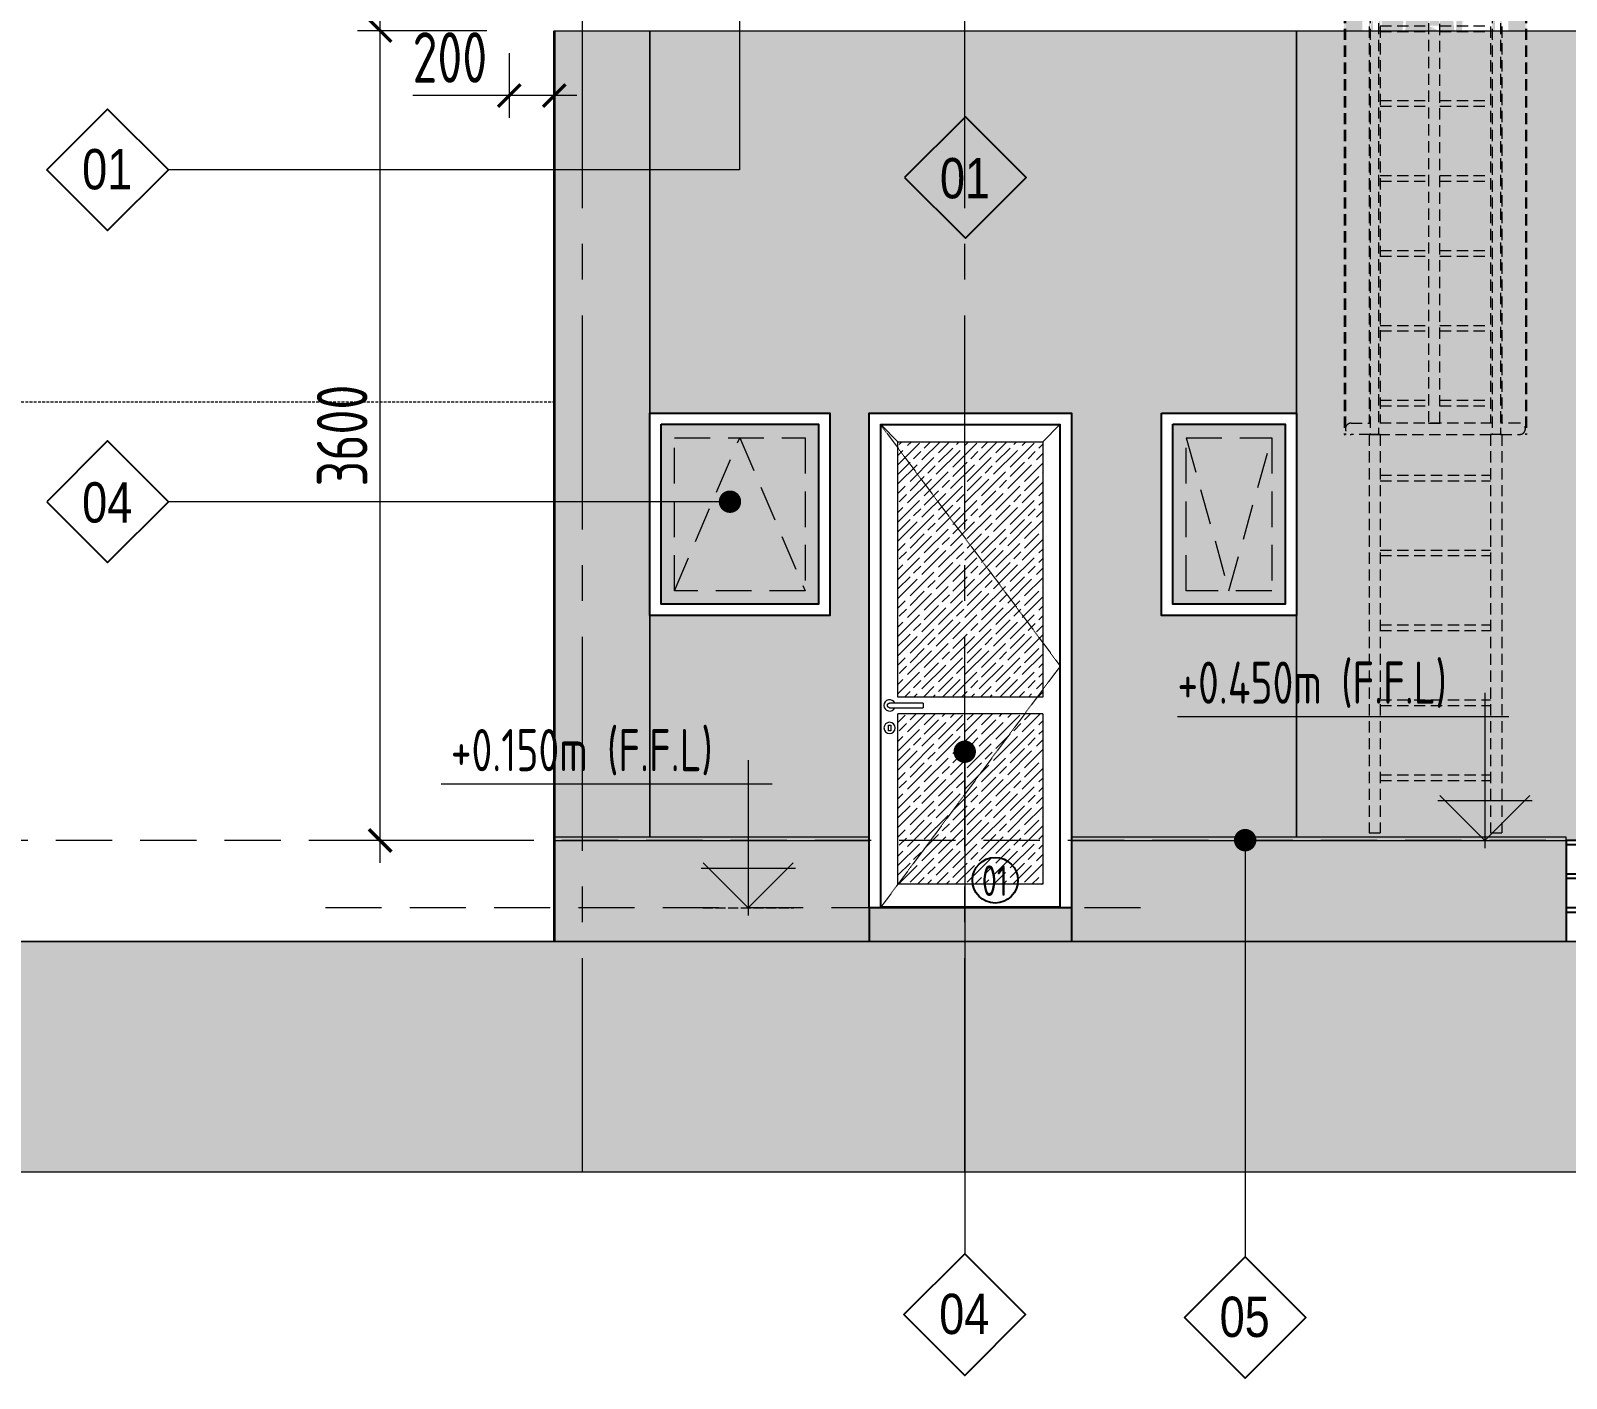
# Model space of a CAD drawing. Header units: millimetres. Extents: x -30697 to 201471, y -29614 to 19378.
# Drawn here: x 163410 to 170239, y -1942 to 4050 of the extents above; entities that cross this region are included whole.
import ezdxf
from ezdxf.enums import TextEntityAlignment as Align

# ---------------------------------------------------------------- set-up
doc = ezdxf.new("R2010")
doc.units = ezdxf.units.MM
doc.header["$MEASUREMENT"] = 0
doc.header["$PDMODE"] = 1
for name, pattern in [('1735 X DT-5BR-ELE_04$0$DASHED', [0.75, 0.5, -0.25]), ('1735 X DT-5BR-ELE_04$0$HIDDEN', [0.375, 0.25, -0.125]), ('1735 X DT-5BR-ELE_04$0$HIDDEN2', [4.7625, 3.175, -1.5875]), ('ACAD_ISO02W100', [15, 12, -3]), ('CENTER', [2, 1.25, -0.25, 0.25, -0.25]), ('CENTER2', [28.575, 19.05, -3.175, 3.175, -3.175])]:
    doc.linetypes.add(name, pattern=pattern)
for name, color, linetype, lineweight, plot in [('00--ORIGIN POINT', 200, 'Continuous', 20, False), ('1735 X DT-5BR-ELE_04$0$00--ORIGIN', 6, 'Continuous', 0, False), ('1735 X DT-5BR-ELE_04$0$00--ORIGIN POINT', 200, 'Continuous', 20, False)]:
    doc.layers.add(name, color=color, linetype=linetype, lineweight=lineweight, plot=plot)
for name, color, linetype, lineweight in [('03--GRID', 252, 'CENTER2', 5), ('05--TEXT-2', 2, 'Continuous', 25), ('07--DIM-2', 2, 'Continuous', 25), ('08--TAG REF', 7, 'Continuous', 25), ('1735 X DT-5BR-ELE_04$0$04--HATCH-0', 8, 'Continuous', 13), ('1735 X DT-5BR-ELE_04$0$04--HATCH-1', 251, 'Continuous', 13), ('1735 X DT-5BR-ELE_04$0$04--HATCH-2', 8, 'Continuous', 9), ('1735 X DT-5BR-ELE_04$0$04--HATCH-3', 251, 'Continuous', 9), ('1735 X DT-5BR-ELE_04$0$06--LINE-1', 9, 'Continuous', 18), ('1735 X DT-5BR-ELE_04$0$06--LINE-2', 2, 'Continuous', 25), ('1735 X DT-5BR-ELE_04$0$06--LINE-3', 3, 'Continuous', 35), ('1735 X DT-5BR-ELE_04$0$CAT LADDER', 251, 'Continuous', 9), ('1735 X DT-5BR-ELE_04$0$L--DOORS-1', 9, 'Continuous', 18), ('1735 X DT-5BR-ELE_04$0$L--DOORS-HID', 251, '1735 X DT-5BR-ELE_04$0$HIDDEN', 15), ('1735 X DT-5BR-ELE_04$0$L--STAIRS-2', 2, 'Continuous', 25), ('1735 X DT-5BR-ELE_04$0$L--WINDOW-2', 2, 'Continuous', 25), ('1735 X DT-5BR-ELE_04$0$L--WINDOW-HID', 8, '1735 X DT-5BR-ELE_04$0$HIDDEN2', 9), ('1735 X DT-5BR-ELE_04$0$Q--KERBS', 1, 'Continuous', 18), ('1735 X DT-5BR-ELE_04$0$W--ELV-1', 250, '1735 X DT-5BR-ELE_04$0$DASHED', 9), ('1735 X DT-5BR-ELE_04$0$Z--GROOVES', 7, 'Continuous', 9), ('1735 X DT-5BR-ELE_04$0$Z--GROOVES-DUMMY.', 252, 'Continuous', 9), ('W--ELEV-2', 7, 'Continuous', 20)]:
    doc.layers.add(name, color=color, linetype=linetype, lineweight=lineweight)
doc.layers.add('08--WINREF-1', color=8, linetype='Continuous')
doc.layers.add('DOOR NOS.', color=9, linetype='CENTER')
doc.layers.add('1735 X DT-5BR-ELE_04$0$L--GL SHADE-1', color=7, linetype='Continuous', lineweight=20, true_color=0xd7e1ff)
doc.layers.add('1735 X DT-5BR-ELE_04$0$L--SHADE-1', color=7, linetype='Continuous', lineweight=20, true_color=0xf5f5f5)
doc.styles.add('Ariel', font='arial.ttf', dxfattribs={"width": 0.8})
doc.styles.add('format font', font='arial.ttf')
doc.styles.add('ISO', font='isocp2.shx', dxfattribs={"width": 0.8})
doc.dimstyles.new('1-100_AR', dxfattribs={"dimtxt": 225, "dimasz": 100, "dimexe": 100, "dimexo": 100, "dimgap": 0, "dimtad": 0, "dimzin": 12, "dimdsep": 46, "dimtxsty": 'ISO', "dimblk": 'ARCHTICK', "dimcen": 100, "dimdle": 100, "dimclrd": 8, "dimclre": 9, "dimclrt": 2, "dimadec": 0, "dimazin": 0, "dimtfac": 1, "dimtmove": 0, "dimatfit": 2, "dimldrblk": 'ARCHTICK', "dimfxl": 1, "dimtvp": 0.75, "dimtolj": 1, "dimtzin": 12, "dimlwd": 9, "dimlwe": 9, "dimarcsym": 0})
doc.dimstyles.new('1-50', dxfattribs={"dimtxt": 125, "dimasz": 50, "dimexe": 50, "dimexo": 50, "dimgap": 0, "dimtad": 0, "dimdec": 3, "dimzin": 12, "dimdsep": 46, "dimtxsty": 'ISO', "dimblk": 'ARCHTICK', "dimcen": -150, "dimdle": 50, "dimclrd": 9, "dimclre": 9, "dimclrt": 2, "dimadec": 0, "dimazin": 0, "dimtfac": 1, "dimtdec": 3, "dimtmove": 1, "dimatfit": 2, "dimldrblk": 'ARCHTICK', "dimfxl": 1, "dimtvp": 0.75, "dimtolj": 1, "dimtzin": 12, "dimlwd": 18, "dimlwe": 18, "dimarcsym": 0})
pattern_1 = [(45, (-45872.45, -10300), (63.63961, -63.63961), [150, -30]), (45, (-45872.45, -10342.43), (63.63961, -63.63961), [90, -22.5, 45, -22.5]), (45, (-45883.06, -10395.46), (63.63961, -63.63961), [150, -30])]

# ---------------------------------------------------------------- blocks, each defined once
blk = doc.blocks.new('1735 X DT-5BR-ELE_04$0$800x1200')
at = {"layer": '1735 X DT-5BR-ELE_04$0$L--GL SHADE-1', "ltscale": 25}
h = blk.add_hatch(color=256, dxfattribs=at)
h.dxf.hatch_style = 1
h.paths.add_polyline_path([(50, -50), (749.9, -50), (750, -850), (50, -850)])
for points in [[(0, 0), (800, 0), (800, -900), (0, -900)], [(50, -50), (750, -50), (750, -850), (50, -850)]]:
    blk.add_lwpolyline(points, close=True)
at = {"layer": '1735 X DT-5BR-ELE_04$0$L--WINDOW-HID', "ltscale": 50}
blk.add_lwpolyline([(110, -110), (690, -110), (690, -790), (110, -790)], close=True, dxfattribs=at)
blk.add_lwpolyline([(110, -790), (400, -110), (690, -790)], dxfattribs=at)
blk = doc.blocks.new('*U513')
at = {"layer": '1735 X DT-5BR-ELE_04$0$Z--GROOVES-DUMMY.', "ltscale": 25, "transparency": 33554623}
h = blk.add_hatch(color=256, dxfattribs=at)
h.dxf.hatch_style = 1
h.paths.add_polyline_path([(0, 15), (0, 0), (2200, 0), (2200, 15)])
at = {"layer": '1735 X DT-5BR-ELE_04$0$Z--GROOVES', "ltscale": 25}
blk.add_lwpolyline([(0, 15), (0, 0), (2200, 0), (2200, 15)], close=True, dxfattribs=at)
blk = doc.blocks.new('*U516')
at = {"layer": '1735 X DT-5BR-ELE_04$0$Z--GROOVES-DUMMY.', "ltscale": 25, "transparency": 33554623}
h = blk.add_hatch(color=256, dxfattribs=at)
h.dxf.hatch_style = 1
h.paths.add_polyline_path([(0, 15), (0, 0), (1400, 0), (1400, 15)])
at = {"layer": '1735 X DT-5BR-ELE_04$0$Z--GROOVES', "ltscale": 25}
blk.add_lwpolyline([(0, 15), (0, 0), (1400, 0), (1400, 15)], close=True, dxfattribs=at)
blk = doc.blocks.new('*U512')
at = {"layer": '1735 X DT-5BR-ELE_04$0$L--GL SHADE-1'}
h = blk.add_hatch(color=256, dxfattribs=at)
h.dxf.hatch_style = 1
h.paths.add_polyline_path([(50, -50), (550, -50), (550, -850), (50, -850)])
at = {"layer": '1735 X DT-5BR-ELE_04$0$L--WINDOW-2'}
for points in [[(0, 0), (600, 0), (600, -900), (0, -900)], [(50, -50), (550, -50), (550, -850), (50, -850)]]:
    blk.add_lwpolyline(points, close=True, dxfattribs=at)
at = {"layer": '1735 X DT-5BR-ELE_04$0$L--WINDOW-HID', "ltscale": 50}
blk.add_lwpolyline([(110, -110), (490, -110), (490, -790), (110, -790)], close=True, dxfattribs=at)
blk.add_lwpolyline([(110, -110), (300, -790), (490, -110)], dxfattribs=at)
blk = doc.blocks.new('*U529')
at = {"ltscale": 0.2}
for p, q in [((0, 450), (1400, 450)), ((0, 430), (1400, 430)), ((0, 300), (1400, 300)), ((0, 280), (1400, 280)), ((0, 150), (1400, 150)), ((0, 130), (1400, 130))]:
    blk.add_line(p, q, dxfattribs=at)
at = {"layer": 'Defpoints'}
for p, q in [((0, 450), (0, 300)), ((0, 300), (0, 150)), ((0, 150), (0, 0))]:
    blk.add_line(p, q, dxfattribs=at)
blk = doc.blocks.new('1735 X DT-5BR-ELE_04$0$A$C56080963')
at = {"layer": '1735 X DT-5BR-ELE_04$0$04--HATCH-1'}
h = blk.add_hatch(dxfattribs=at)
h.set_pattern_fill('GOST_WOOD', color=252, scale=15, angle=315, style=0)
h.set_pattern_definition(pattern_1)
h.paths.add_polyline_path([(-772, 937.5), (-128, 937.5), (-128, 2072), (-772, 2072)])
h = blk.add_hatch(dxfattribs=at)
h.set_pattern_fill('GOST_WOOD', color=252, scale=15, angle=315, style=0)
h.set_pattern_definition(pattern_1)
h.paths.add_polyline_path([(-128, 862.5), (-772, 862.5), (-772, 105), (-128, 105)])
for p, q in [((-128, 105), (-772, 105)), ((0, 0), (-900, 0)), ((-53, 5), (-847, 5))]:
    blk.add_line(p, q)
at = {"layer": '1735 X DT-5BR-ELE_04$0$04--HATCH-0'}
for p, q in [((-659, 910), (-809, 910)), ((-809, 890), (-659, 890)), ((-659, 910), (-659, 900)), ((-659, 900), (-659, 890)), ((-814, 812.5), (-804, 812.5)), ((-814, 787.5), (-814, 812.5)), ((-804, 787.5), (-814, 787.5)), ((-804, 812.5), (-804, 787.5))]:
    blk.add_line(p, q, dxfattribs=at)
for centre, start, end in [((-809, 900), 23.65228, 180), ((-809, 900), 180, 336.34772), ((-809, 800), 0, 180), ((-809, 800), 180, 0)]:
    blk.add_arc(centre, 25, start, end, dxfattribs=at)
for points, knots in [([(-819, 900), (-819, 900.9), (-818.8, 902.2), (-818.3, 903.8), (-817.7, 905), (-817.1, 905.9), (-816.5, 906.6), (-815.9, 907.2), (-815.1, 908), (-814.2, 908.6), (-813.4, 909), (-812.8, 909.2), (-812.2, 909.5), (-811.6, 909.7), (-811, 909.8), (-810.3, 909.9), (-809.7, 910), (-809.2, 910), (-809, 910)], [0, 0, 0, 0, 0.0833333, 0.125, 0.1666667, 0.2083333, 0.2291667, 0.25, 0.2916667, 0.3333333, 0.3541667, 0.375, 0.3958333, 0.4166667, 0.4375, 0.4583333, 0.4791667, 0.5, 0.5, 0.5, 0.5]), ([(-809, 890), (-809.2, 890), (-809.7, 890), (-810.3, 890.1), (-811, 890.2), (-811.6, 890.3), (-812.2, 890.5), (-812.8, 890.8), (-813.4, 891), (-814, 891.3), (-814.6, 891.7), (-815.3, 892.2), (-815.9, 892.8), (-816.5, 893.4), (-817.1, 894.1), (-817.7, 895), (-818.3, 896.2), (-818.8, 897.8), (-819, 899.1), (-819, 900)], [0.5, 0.5, 0.5, 0.5, 0.5208333, 0.5416667, 0.5625, 0.5833333, 0.6041667, 0.625, 0.6458333, 0.6666667, 0.6875, 0.7083333, 0.75, 0.7708333, 0.7916667, 0.8333333, 0.875, 0.9166667, 1, 1, 1, 1])]:
    blk.add_open_spline(points, degree=3, knots=knots, dxfattribs=at)
at = {"layer": '1735 X DT-5BR-ELE_04$0$06--LINE-1'}
for p, q in [((-772, 2072), (-847, 2147)), ((-128, 2072), (-53, 2147)), ((-128, 937.5), (-772, 937.5)), ((-128, 862.5), (-772, 862.5))]:
    blk.add_line(p, q, dxfattribs=at)
for points in [[(-850, 0), (-850, 2150), (-50, 2150), (-50, 0)], [(-847, 5), (-847, 2147), (-53, 2147), (-53, 5)], [(-772, 937.5), (-772, 2072), (-128, 2072), (-128, 937.5)], [(-772, 105), (-772, 862.5)], [(-128, 862.5), (-128, 105)]]:
    blk.add_lwpolyline(points, dxfattribs=at)
at = {"layer": '1735 X DT-5BR-ELE_04$0$06--LINE-2'}
blk.add_lwpolyline([(-900, 0), (-900, 2200), (0, 2200), (0, 0)], dxfattribs=at)
at = {"layer": '1735 X DT-5BR-ELE_04$0$L--DOORS-HID', "ltscale": 5}
blk.add_lwpolyline([(-850, 2150), (-50, 1075), (-850, 0)], dxfattribs=at)
blk = doc.blocks.new('1735 X DT-5BR-ELE_04$0$cat ladder ele')
at = {"layer": '1735 X DT-5BR-ELE_04$0$04--HATCH-2'}
h = blk.add_hatch(color=254, dxfattribs=at)
h.dxf.hatch_style = 1
h.paths.add_polyline_path([(265, 9000), (42.3, 9000)], flags=17)
edge = h.paths.add_edge_path()
edge.add_line((315, 2090), (540, 2090))
edge.add_line((50, 2090), (265, 2090))
edge.add_line((315, 2065), (540, 2065))
edge.add_line((50, 2065), (265, 2065))
edge.add_line((315, 2423), (540, 2423))
edge.add_line((50, 2423), (265, 2423))
edge.add_line((315, 2398), (540, 2398))
edge.add_line((50, 2398), (265, 2398))
edge.add_line((315, 2756), (540, 2756))
edge.add_line((50, 2756), (265, 2756))
edge.add_line((315, 2731), (540, 2731))
edge.add_line((50, 2731), (265, 2731))
edge.add_line((315, 7085), (540, 7085))
edge.add_line((50, 7085), (265, 7085))
edge.add_line((315, 7060), (540, 7060))
edge.add_line((50, 7060), (265, 7060))
edge.add_line((315, 6752), (540, 6752))
edge.add_line((50, 6752), (265, 6752))
edge.add_line((315, 6727), (540, 6727))
edge.add_line((50, 6727), (265, 6727))
edge.add_line((315, 6419), (540, 6419))
edge.add_line((50, 6419), (265, 6419))
edge.add_line((315, 6394), (540, 6394))
edge.add_line((50, 6394), (265, 6394))
edge.add_line((315, 6086), (540, 6086))
edge.add_line((50, 6086), (265, 6086))
edge.add_line((315, 6061), (540, 6061))
edge.add_line((50, 6061), (265, 6061))
edge.add_line((315, 5753), (540, 5753))
edge.add_line((50, 5753), (265, 5753))
edge.add_line((315, 5728), (540, 5728))
edge.add_line((50, 5728), (265, 5728))
edge.add_line((315, 5420), (540, 5420))
edge.add_line((50, 5420), (265, 5420))
edge.add_line((315, 5395), (540, 5395))
edge.add_line((50, 5395), (265, 5395))
edge.add_line((315, 5087), (540, 5087))
edge.add_line((50, 5087), (265, 5087))
edge.add_line((315, 5062), (540, 5062))
edge.add_line((50, 5062), (265, 5062))
edge.add_line((315, 4754), (540, 4754))
edge.add_line((50, 4754), (265, 4754))
edge.add_line((315, 4729), (540, 4729))
edge.add_line((50, 4729), (265, 4729))
edge.add_line((315, 4421), (540, 4421))
edge.add_line((50, 4421), (265, 4421))
edge.add_line((315, 4396), (540, 4396))
edge.add_line((50, 4396), (265, 4396))
edge.add_line((315, 4088), (540, 4088))
edge.add_line((50, 4088), (265, 4088))
edge.add_line((315, 4063), (540, 4063))
edge.add_line((50, 4063), (265, 4063))
edge.add_line((315, 3755), (540, 3755))
edge.add_line((50, 3755), (265, 3755))
edge.add_line((315, 3730), (540, 3730))
edge.add_line((50, 3730), (265, 3730))
edge.add_line((315, 7455), (540, 7455))
edge.add_line((50, 7455), (265, 7455))
edge.add_line((315, 7430), (540, 7430))
edge.add_line((50, 7430), (265, 7430))
edge.add_line((50, 425), (540, 425))
edge.add_line((50, 400), (540, 400))
edge.add_line((50, 1757), (540, 1757))
edge.add_line((50, 1732), (540, 1732))
edge.add_line((584.4, 1800), (547.7, 1800))
edge.add_line((5.6, 1800), (42.3, 1800))
edge.add_line((700, 1800), (695, 1800))
edge.add_line((-110, 1800), (-105, 1800))
edge.add_line((700, 9000), (695, 9000))
edge.add_line((-110, 9000), (-105, 9000))
edge.add_line((42.3, 9000), (5.6, 9000))
edge.add_line((315, 9000), (265, 9000))
edge.add_line((584.4, 9000), (547.7, 9000))
edge.add_arc((-80, 8975), 25, 90, 180)
edge.add_line((-80, 9000), (5.6, 9000))
edge.add_arc((-80, 8975), 25, 180, 270)
edge.add_line((5.6, 8950), (-80, 8950))
edge.add_line((547.7, 9000), (315, 9000))
edge.add_arc((670, 8975), 25, 360, 450)
edge.add_line((670, 9000), (584.4, 9000))
edge.add_arc((670, 8975), 25, 270, 360)
edge.add_line((584.4, 8950), (670, 8950))
edge.add_line((315, 8950), (547.7, 8950))
edge.add_line((42.3, 8950), (265, 8950))
edge.add_arc((-80, 7574.5), 25, 90, 180)
edge.add_line((-80, 7599.5), (5.6, 7599.5))
edge.add_arc((-80, 7574.5), 25, 180, 270)
edge.add_line((5.6, 7549.5), (-80, 7549.5))
edge.add_line((265, 7599.5), (42.3, 7599.5))
edge.add_line((547.7, 7599.5), (315, 7599.5))
edge.add_arc((670, 7574.5), 25, 360, 450)
edge.add_line((670, 7599.5), (584.4, 7599.5))
edge.add_arc((670, 7574.5), 25, 270, 360)
edge.add_line((584.4, 7549.5), (670, 7549.5))
edge.add_line((315, 7549.5), (547.7, 7549.5))
edge.add_line((42.3, 7549.5), (265, 7549.5))
edge.add_arc((-80, 1825), 25, 90, 180)
edge.add_line((-80, 1850), (5.6, 1850))
edge.add_arc((-80, 1825), 25, 180, 270)
edge.add_line((5.6, 1800), (-80, 1800))
edge.add_line((42.3, 8950), (42.3, 1800))
edge.add_line((5.6, 9000), (5.6, 1800))
edge.add_line((-105, 8974.9), (-105, 1800))
edge.add_line((-110, 9000), (-110, 1800))
edge.add_line((265, 9000), (265, 1850))
edge.add_line((315, 8950), (315, 1850))
edge.add_line((547.7, 9000), (547.7, 1800))
edge.add_line((584.4, 8950), (584.4, 1800))
edge.add_line((695, 9000), (695, 1800))
edge.add_line((700, 8800), (700, 1800))
edge.add_line((547.7, 1850), (42.3, 1850))
edge.add_arc((670, 1825), 25, 360, 450)
edge.add_line((670, 1850), (584.4, 1850))
edge.add_arc((670, 1825), 25, 270, 360)
edge.add_line((584.4, 1800), (670, 1800))
edge.add_line((42.3, 1800), (547.7, 1800))
edge.add_line((540, 1800), (540, 271))
edge.add_line((540, 7549.5), (540, 1850))
edge.add_line((540, 8950), (540, 7599.5))
edge.add_line((540, 271), (590, 271))
edge.add_line((0, 271), (50, 271))
edge.add_line((315, 3422), (540, 3422))
edge.add_line((50, 3422), (265, 3422))
edge.add_line((315, 3397), (540, 3397))
edge.add_line((50, 3397), (265, 3397))
edge.add_line((315, 3089), (540, 3089))
edge.add_line((50, 3089), (265, 3089))
edge.add_line((315, 3064), (540, 3064))
edge.add_line((50, 3064), (265, 3064))
edge.add_line((50, 1424), (540, 1424))
edge.add_line((50, 1399), (540, 1399))
edge.add_line((50, 1091), (540, 1091))
edge.add_line((50, 1066), (540, 1066))
edge.add_line((50, 758), (540, 758))
edge.add_line((50, 733), (540, 733))
edge.add_line((0, 1800), (0, 271))
edge.add_line((0, 7549.5), (0, 1850))
edge.add_line((0, 8950), (0, 7599.5))
edge.add_line((50, 1800), (50, 271))
edge.add_line((50, 7549.5), (50, 1850))
edge.add_line((50, 8950), (50, 7599.5))
edge.add_line((590, 1800), (590, 271))
edge.add_line((590, 7549.5), (590, 1850))
edge.add_line((590, 8950), (590, 7599.5))
at = {"linetype": '1735 X DT-5BR-ELE_04$0$DASHED', "ltscale": 100}
for p, q in [((-110, 9100), (-110, 2271)), ((-110, 9100), (-105, 9100)), ((-105, 9100), (-105, 2271)), ((670, 9100), (-80, 9100)), ((5.6, 9100), (5.6, 2271)), ((265, 9050), (265, 9100)), ((547.7, 9100), (547.7, 2271)), ((695, 9100), (695, 2271)), ((700, 9100), (695, 9100)), ((700, 9100), (700, 2271)), ((-105, 9075), (-105, 9075)), ((-80, 9050), (670, 9050)), ((0, 9050), (0, 7735)), ((42.3, 9050), (42.3, 2271)), ((50, 9050), (50, 7735)), ((540, 9050), (540, 7735)), ((584.4, 9050), (584.4, 2271)), ((590, 9050), (590, 7735)), ((695, 9075), (695, 9075)), ((-105, 8294), (-105, 8294)), ((-80, 8319), (5.6, 8319)), ((5.6, 8269), (-80, 8269)), ((265, 8319), (42.3, 8319)), ((42.3, 8269), (265, 8269)), ((547.7, 8319), (315, 8319)), ((315, 8269), (547.7, 8269)), ((670, 8319), (584.4, 8319)), ((584.4, 8269), (670, 8269)), ((695, 8294), (695, 8294)), ((50, 8051), (265, 8051)), ((50, 8026), (265, 8026)), ((315, 8051), (540, 8051)), ((315, 8026), (540, 8026)), ((50, 7751), (265, 7751)), ((50, 7726), (265, 7726)), ((315, 7751), (540, 7751)), ((315, 7726), (540, 7726)), ((0, 7685), (0, 2321)), ((50, 7685), (50, 2321)), ((540, 7685), (540, 2321)), ((590, 7685), (590, 2321)), ((50, 7418), (265, 7418)), ((50, 7393), (265, 7393)), ((315, 7418), (540, 7418)), ((315, 7393), (540, 7393)), ((50, 7085), (265, 7085)), ((50, 7060), (265, 7060)), ((315, 7085), (540, 7085)), ((315, 7060), (540, 7060)), ((50, 6752), (265, 6752)), ((50, 6727), (265, 6727)), ((315, 6752), (540, 6752)), ((315, 6727), (540, 6727)), ((50, 6419), (265, 6419)), ((315, 6419), (540, 6419)), ((50, 6394), (265, 6394)), ((315, 6394), (540, 6394)), ((50, 6086), (265, 6086)), ((315, 6086), (540, 6086)), ((50, 6061), (265, 6061)), ((315, 6061), (540, 6061)), ((50, 5753), (265, 5753)), ((315, 5753), (540, 5753)), ((50, 5728), (265, 5728)), ((315, 5728), (540, 5728)), ((50, 5420), (265, 5420)), ((50, 5395), (265, 5395)), ((315, 5420), (540, 5420)), ((315, 5395), (540, 5395)), ((50, 5087), (265, 5087)), ((50, 5062), (265, 5062)), ((315, 5087), (540, 5087)), ((315, 5062), (540, 5062)), ((50, 4754), (265, 4754)), ((50, 4729), (265, 4729)), ((315, 4754), (540, 4754)), ((315, 4729), (540, 4729)), ((50, 4421), (265, 4421)), ((50, 4396), (265, 4396)), ((315, 4421), (540, 4421)), ((315, 4396), (540, 4396)), ((50, 4088), (265, 4088)), ((50, 4063), (265, 4063)), ((315, 4088), (540, 4088)), ((315, 4063), (540, 4063)), ((50, 3755), (265, 3755)), ((50, 3730), (265, 3730)), ((315, 3755), (540, 3755)), ((315, 3730), (540, 3730)), ((50, 3422), (265, 3422)), ((315, 3422), (540, 3422)), ((50, 3397), (265, 3397)), ((315, 3397), (540, 3397)), ((50, 3089), (265, 3089)), ((315, 3089), (540, 3089)), ((50, 3064), (265, 3064)), ((315, 3064), (540, 3064)), ((50, 2756), (265, 2756)), ((315, 2756), (540, 2756)), ((50, 2731), (265, 2731)), ((315, 2731), (540, 2731)), ((50, 2423), (265, 2423)), ((50, 2398), (265, 2398)), ((315, 2423), (540, 2423)), ((315, 2398), (540, 2398)), ((-110, 2271), (-105, 2271)), ((-105, 2296), (-105, 2296)), ((-80, 2321), (5.6, 2321)), ((5.6, 2271), (-80, 2271)), ((0, 2271), (0, 500)), ((50, 2271), (0, 2271)), ((5.6, 2271), (42.3, 2271)), ((547.7, 2321), (42.3, 2321)), ((42.3, 2271), (547.7, 2271)), ((50, 2271), (50, 500)), ((540, 2271), (540, 500)), ((590, 2271), (540, 2271)), ((584.4, 2271), (547.7, 2271)), ((670, 2321), (584.4, 2321)), ((584.4, 2271), (670, 2271)), ((590, 2271), (590, 500)), ((695, 2296), (695, 2296)), ((700, 2271), (695, 2271)), ((50, 2090), (540, 2090)), ((50, 2065), (540, 2065)), ((50, 1757), (540, 1757)), ((50, 1732), (540, 1732)), ((50, 1424), (540, 1424)), ((50, 1399), (540, 1399)), ((50, 1091), (540, 1091)), ((50, 1066), (540, 1066)), ((50, 758), (540, 758)), ((50, 733), (540, 733)), ((0, 500), (50, 500)), ((540, 500), (590, 500))]:
    blk.add_line(p, q, dxfattribs=at)
blk.add_lwpolyline([(265, 2321), (315, 2321), (315, 9050), (265, 9050)], close=True, dxfattribs=at)
for centre, start, end in [((-80, 9075), 90, 270), ((670, 9075), 270, 90.00002), ((-80, 8294), 90, 270), ((670, 8294), 270, 90.00002), ((-80, 2296), 90, 270), ((670, 2296), 270, 90.00002)]:
    blk.add_arc(centre, 25, start, end, dxfattribs=at)
blk = doc.blocks.new('1735 X DT-5BR-ELE_04')
at = {"layer": '1735 X DT-5BR-ELE_04$0$04--HATCH-3'}
h = blk.add_hatch(color=256, dxfattribs=at)
h.dxf.hatch_style = 1
h.paths.add_polyline_path([(160238.5, 0), (190238.5, 0), (190238.5, -1025.5), (160238.5, -1025.5)])
at = {"layer": '1735 X DT-5BR-ELE_04$0$L--SHADE-1', "transparency": 33554687}
h = blk.add_hatch(color=256, dxfattribs=at)
h.dxf.hatch_style = 1
h.paths.add_polyline_path([(165738.5, 4050), (166163.5, 4050), (166163.5, 465), (165738.5, 465)])
h = blk.add_hatch(color=256, dxfattribs=at)
h.dxf.hatch_style = 1
h.paths.add_polyline_path([(166163.5, 465), (166163.5, 1450), (166963.5, 1450), (166963.5, 2350), (166163.5, 2350), (166163.5, 4050), (169038.5, 4050), (169038.5, 2350), (168438.5, 2350), (168438.5, 1450), (169038.5, 1450), (169038.5, 464.9), (168038.5, 464.9), (168038.5, 2350), (167138.5, 2350), (167138.5, 465)])
h = blk.add_hatch(color=256, dxfattribs=at)
h.dxf.hatch_style = 1
h.paths.add_polyline_path([(169038.5, 4050), (170438.6, 4050), (170438.6, 450), (170238.5, 450), (170238.5, 465), (169038.5, 464.9)])
h = blk.add_hatch(color=256, dxfattribs=at)
h.dxf.hatch_style = 1
h.paths.add_polyline_path([(165738.5, 450), (167138.5, 450), (167138.5, 0), (165738.5, 0)])
h = blk.add_hatch(color=256, dxfattribs=at)
h.dxf.hatch_style = 1
h.paths.add_polyline_path([(168038.5, 449.9), (170238.5, 449.9), (170238.5, 0), (168038.5, 0)])
h = blk.add_hatch(color=256, dxfattribs=at)
h.dxf.hatch_style = 1
h.paths.add_polyline_path([(167138.5, 150), (168038.5, 150), (168038.5, 0), (167138.5, 0)])
at = {"layer": '1735 X DT-5BR-ELE_04$0$00--ORIGIN'}
for points in [[(165738.5, 4050), (166163.5, 4050), (166163.5, 465), (165738.5, 465)], [(166163.5, 465), (166163.5, 1450), (166963.5, 1450), (166963.5, 2350), (166163.5, 2350), (166163.5, 4050), (169038.5, 4050), (169038.5, 2350), (168438.5, 2350), (168438.5, 1450), (169038.5, 1450), (169038.5, 464.9), (168038.5, 464.9), (168038.5, 2350), (167138.5, 2350), (167138.5, 465)], [(165738.5, 450), (167138.5, 450), (167138.5, 0), (165738.5, 0)], [(168038.5, 449.9), (170238.5, 449.9), (170238.5, 0), (168038.5, 0)]]:
    blk.add_lwpolyline(points, close=True, dxfattribs=at)
at = {"layer": '1735 X DT-5BR-ELE_04$0$00--ORIGIN', "elevation": 0}
blk.add_lwpolyline([(169038.5, 4050), (170438.6, 4050), (170438.6, 450), (170238.5, 450), (170238.5, 465), (169038.5, 464.9)], close=True, dxfattribs=at)
at = {"layer": '1735 X DT-5BR-ELE_04$0$00--ORIGIN POINT', "ltscale": 25}
blk.add_lwpolyline([(160238.5, 0), (190238.5, 0), (190238.5, -1025.5), (160238.5, -1025.5)], close=True, dxfattribs=at)
at = {"layer": '1735 X DT-5BR-ELE_04$0$06--LINE-2'}
for p, q in [((167138.5, 150), (167138.5, 0)), ((168038.5, 150), (167138.5, 150)), ((168038.5, 150), (168038.5, 0))]:
    blk.add_line(p, q, dxfattribs=at)
at = {"layer": '1735 X DT-5BR-ELE_04$0$06--LINE-3'}
blk.add_line((165738.5, 4050), (165738.5, 0), dxfattribs=at)
at = {"layer": '1735 X DT-5BR-ELE_04$0$L--STAIRS-2'}
blk.add_line((170238.5, 450), (170238.5, 0), dxfattribs=at)
at = {"layer": '1735 X DT-5BR-ELE_04$0$Q--KERBS'}
blk.add_lwpolyline([(190238.5, 0), (160238.5, 0)], dxfattribs=at)
at = {"layer": '1735 X DT-5BR-ELE_04$0$W--ELV-1', "ltscale": 25}
blk.add_line((160442.8, 2400), (165738.5, 2400), dxfattribs=at)
at = {"layer": '1735 X DT-5BR-ELE_04$0$W--ELV-1', "ltscale": 500}
for p, q in [((193772.7, 450), (159342, 450)), ((168345.8, 150), (164662.3, 150)), ((194318.1, 0), (159342, 0))]:
    blk.add_line(p, q, dxfattribs=at)
at = {"layer": '1735 X DT-5BR-ELE_04$0$CAT LADDER'}
blk.add_blockref('1735 X DT-5BR-ELE_04$0$cat ladder ele', (169361.5, -16), dxfattribs=at)
at = {"layer": '1735 X DT-5BR-ELE_04$0$L--DOORS-1'}
blk.add_blockref('1735 X DT-5BR-ELE_04$0$A$C56080963', (168038.5, 150), dxfattribs=at)
at = {"layer": '1735 X DT-5BR-ELE_04$0$L--STAIRS-2', "xscale": -1}
blk.add_blockref('*U529', (171638.5, 0), dxfattribs=at)
at = {"layer": '1735 X DT-5BR-ELE_04$0$L--WINDOW-2'}
blk.add_blockref('1735 X DT-5BR-ELE_04$0$800x1200', (166163.5, 2350), dxfattribs=at)
at = {"layer": '1735 X DT-5BR-ELE_04$0$L--WINDOW-2', "color": 5}
blk.add_blockref('*U512', (168438.5, 2350), dxfattribs=at)
at = {"layer": '1735 X DT-5BR-ELE_04$0$Z--GROOVES-DUMMY.', "ltscale": 25, "rotation": 180}
for name, p in [('*U516', (167138.5, 465)), ('*U513', (170238.5, 465))]:
    blk.add_blockref(name, p, dxfattribs=at)
blk = doc.blocks.new('_ArchTick')
at = {"color": 0, "const_width": 0.15}
blk.add_lwpolyline([(-0.5, -0.5), (0.5, 0.5)], dxfattribs=at)
blk = doc.blocks.new('*U19')
at = {"layer": '08--WINREF-1', "color": 2}
blk.add_lwpolyline([(339.4, 0), (0, -339.4), (-339.4, 0), (0, 339.4)], close=True, dxfattribs=at)
at = {"style": 'Ariel', "width": 0.8}
blk.add_attdef('CB-02', text='', height=225, dxfattribs=at).set_placement((2.6, -3.8), align=Align.MIDDLE)
blk = doc.blocks.new('*D87')
at = {"layer": '07--DIM-2', "color": 9, "lineweight": 9, "transparency": 16777216}
for p, q in [((165538.5, 3950), (165538.5, 3662)), ((165738.5, 3950), (165738.5, 3662))]:
    blk.add_line(p, q, dxfattribs=at)
at = {"layer": '07--DIM-2', "color": 8, "lineweight": 9, "transparency": 16777216}
for p, q in [((165538.5, 3762), (165109.8, 3762)), ((165838.5, 3762), (165538.5, 3762))]:
    blk.add_line(p, q, dxfattribs=at)
at = {"layer": 'Defpoints', "color": 0, "transparency": 16777216}
for p in [(165538.5, 4050), (165738.5, 4050), (165538.5, 3762)]:
    blk.add_point(p, dxfattribs=at)
at = {"layer": '07--DIM-2', "color": 8, "lineweight": 9, "transparency": 16777216, "xscale": 100, "yscale": 100, "zscale": 100, "rotation": 180}
blk.add_blockref('_ArchTick', (165538.5, 3762), dxfattribs=at)
at = {"layer": '07--DIM-2', "color": 8, "lineweight": 9, "transparency": 16777216, "xscale": 100, "yscale": 100, "zscale": 100}
blk.add_blockref('_ArchTick', (165738.5, 3762), dxfattribs=at)
at = {"layer": '07--DIM-2', "color": 2, "transparency": 16777216, "insert": (165274.2, 3930.8), "char_height": 225, "attachment_point": 5, "style": 'ISO'}
blk.add_mtext('\\A1;200', dxfattribs=at)
blk = doc.blocks.new('*U104')
at = {"color": 2}
for p, q in [((0, 875), (0, -46)), ((1822, 734.4), (-140.6, 734.4)), ((-280.4, 234.4), (280.4, 234.4)), ((0, 0), (-266.9, 266.9)), ((266.9, 266.9), (0, 0))]:
    blk.add_line(p, q, dxfattribs=at)
blk.add_solid([(0, 234.4), (234.4, 234.4), (0, 0), (234.4, 234.4)], dxfattribs=at)
at = {"layer": '00--ORIGIN POINT', "linetype": 'ACAD_ISO02W100', "ltscale": 5}
blk.add_line((270, 0), (-270, 0), dxfattribs=at)
at = {"style": 'ISO', "width": 0.8}
for tag, p in [('LEVEL', (225.4, 781.7)), ('FLOOR', (225.4, 406.4))]:
    blk.add_attdef(tag, p, '', height=250, dxfattribs=at)
blk = doc.blocks.new('CUSION')
at = {"color": 251}
blk.add_circle((0, 0), 92.1, dxfattribs=at)
at = {"layer": 'DOOR NOS.', "ltscale": 100, "style": 'format font'}
blk.add_attdef('A00', text='', height=100, dxfattribs=at).set_placement((-10.2, -1.9), align=Align.MIDDLE)
blk = doc.blocks.new('*D128')
at = {"layer": '07--DIM-2', "color": 8, "lineweight": 9, "transparency": 16777216}
blk.add_line((164964, 350), (164964, 4150), dxfattribs=at)
at = {"layer": '07--DIM-2', "color": 9, "lineweight": 9, "transparency": 16777216}
for p, q in [((165438.5, 4050), (164864, 4050)), ((165638.5, 450), (164864, 450))]:
    blk.add_line(p, q, dxfattribs=at)
at = {"layer": 'Defpoints', "color": 0, "transparency": 16777216}
for p in [(164964, 4050), (165538.5, 4050), (165738.5, 450)]:
    blk.add_point(p, dxfattribs=at)
at = {"layer": '07--DIM-2', "color": 8, "lineweight": 9, "transparency": 16777216, "xscale": 100, "yscale": 100, "zscale": 100}
for p, rotation in [((164964, 4050), 90), ((164964, 450), 270)]:
    blk.add_blockref('_ArchTick', p, dxfattribs=dict(at, rotation=rotation))
at = {"layer": '07--DIM-2', "color": 2, "transparency": 16777216, "insert": (164795.3, 2250), "char_height": 225, "attachment_point": 5, "rotation": 90, "style": 'ISO'}
blk.add_mtext('\\A1;3600', dxfattribs=at)
blk = doc.blocks.new('*D129')
at = {"layer": '07--DIM-2', "color": 8, "lineweight": 9, "transparency": 16777216}
for p, q in [((164751.5, 4213.8), (164751.5, 4542.5)), ((164964, 3950), (164964, 4350)), ((164964, 4150), (164751.5, 4213.8))]:
    blk.add_line(p, q, dxfattribs=at)
at = {"layer": '07--DIM-2', "color": 9, "lineweight": 9, "transparency": 16777216}
for p, q in [((165438.5, 4250), (164864, 4250)), ((165438.5, 4050), (164864, 4050))]:
    blk.add_line(p, q, dxfattribs=at)
at = {"layer": 'Defpoints', "color": 0, "transparency": 16777216}
for p in [(164964, 4250), (165538.5, 4250), (165538.5, 4050)]:
    blk.add_point(p, dxfattribs=at)
at = {"layer": '07--DIM-2', "color": 8, "lineweight": 9, "transparency": 16777216, "xscale": 100, "yscale": 100, "zscale": 100}
for p, rotation in [((164964, 4250), 90), ((164964, 4050), 270)]:
    blk.add_blockref('_ArchTick', p, dxfattribs=dict(at, rotation=rotation))
at = {"layer": '07--DIM-2', "color": 2, "transparency": 16777216, "insert": (164582.7, 4378.1), "char_height": 225, "attachment_point": 5, "rotation": 90, "style": 'ISO'}
blk.add_mtext('\\A1;200', dxfattribs=at)
blk = doc.blocks.new('*U28')
at = {"layer": '08--WINREF-1', "color": 2}
blk.add_lwpolyline([(339.4, 0), (0, -339.4), (-339.4, 0), (0, 339.4)], close=True, dxfattribs=at)
at = {"style": 'Ariel', "width": 0.8}
blk.add_attdef('CB-02', text='', height=225, dxfattribs=at).set_placement((2.6, -3.8), align=Align.MIDDLE)
blk.add_leader([(-3474.5, 0), (-339.4, 0)], dimstyle='1-50', override={"dimtxt": 100, "dimasz": 125, "dimgap": 50, "dimtad": 0, "dimldrblk": 'Dot', "dimfxl": 3, "dimarcsym": 1})
blk = doc.blocks.new('*U39')
at = {"layer": '08--WINREF-1', "color": 2}
blk.add_lwpolyline([(339.4, 0), (0, -339.4), (-339.4, 0), (0, 339.4)], close=True, dxfattribs=at)
at = {"style": 'Ariel', "width": 0.8}
blk.add_attdef('CB-02', text='', height=225, dxfattribs=at).set_placement((2.6, -3.8), align=Align.MIDDLE)
blk.add_leader([(0, -2664.6), (0, -339.4)], dimstyle='1-50', override={"dimtxt": 100, "dimasz": 125, "dimgap": 50, "dimtad": 0, "dimldrblk": 'Dot', "dimfxl": 3, "dimarcsym": 1})
blk = doc.blocks.new('*U107')
at = {"layer": '08--WINREF-1', "color": 2}
blk.add_lwpolyline([(339.4, 0), (0, -339.4), (-339.4, 0), (0, 339.4)], close=True, dxfattribs=at)
at = {"style": 'Ariel', "width": 0.8}
blk.add_attdef('CB-02', text='', height=225, dxfattribs=at).set_placement((2.6, -3.8), align=Align.MIDDLE)
blk.add_leader([(0, -3142), (0, -339.4)], dimstyle='1-50', override={"dimtxt": 100, "dimasz": 125, "dimgap": 50, "dimtad": 0, "dimldrblk": 'Dot', "dimfxl": 3, "dimarcsym": 1})
blk = doc.blocks.new('*U25')
at = {"layer": '08--WINREF-1', "color": 2}
blk.add_lwpolyline([(339.4, 0), (0, -339.4), (-339.4, 0), (0, 339.4)], close=True, dxfattribs=at)
at = {"style": 'Ariel', "width": 0.8}
blk.add_attdef('CB-02', text='', height=225, dxfattribs=at).set_placement((2.6, -3.8), align=Align.MIDDLE)
blk.add_leader([(-3528.2, -901.2), (-3528.2, 0), (-339.4, 0)], dimstyle='1-50', override={"dimtxt": 100, "dimasz": 125, "dimgap": 50, "dimldrblk": 'Dot', "dimfxl": 3, "dimarcsym": 1})

msp = doc.modelspace()

# ---------------------------------------------------------------- linework, layer by layer
at = {"layer": '03--GRID', "ltscale": 50}
for p, q in [((165863.547, -1025.464), (165863.547, 10449.646)), ((167563.547, -1025.464), (167563.547, 10449.646))]:
    msp.add_line(p, q, dxfattribs=at)

# ---------------------------------------------------------------- next in the draw order: block references
msp.add_blockref('1735 X DT-5BR-ELE_04', (0, 0))

# ---------------------------------------------------------------- next in the draw order: block references
at = {"layer": '05--TEXT-2'}
ref = msp.add_blockref('CUSION', (167698.948, 272.789), dxfattribs=dict(at, xscale=1.1, yscale=1.1, zscale=1.1))
ref.add_attrib('A00', '01', dxfattribs={"layer": 'DOOR NOS.', "color": 0, "ltscale": 100, "height": 136, "style": 'ISO', "width": 0.8}).set_placement((167697.435, 270.733), align=Align.MIDDLE)
at = {"layer": '08--TAG REF'}
ref = msp.add_blockref('*U25', (163752.418, 3431.35), dxfattribs=dict(at, xscale=0.7964601769911505, yscale=0.7964601769911505, zscale=0.7964601769911505, rotation=180))
ref.add_attrib('CB-02', '01', dxfattribs={"layer": '0', "height": 179.2035, "style": 'Ariel', "width": 0.8}).set_placement((163750.385, 3434.379), align=Align.MIDDLE)
ref = msp.add_blockref('*U19', (167566.746, 3397.338), dxfattribs=dict(at, xscale=-0.7964601769911505, yscale=0.7964601769911505, zscale=0.7964601769911505))
ref.add_attrib('CB-02', '01', dxfattribs={"layer": '0', "height": 179.2035, "style": 'Ariel', "width": 0.8}).set_placement((167564.713, 3394.309), align=Align.MIDDLE)
ref = msp.add_blockref('*U28', (163752.418, 1955.931), dxfattribs=dict(at, xscale=-0.7964601769911505, yscale=0.7964601769911505, zscale=0.7964601769911505))
ref.add_attrib('CB-02', '04', dxfattribs={"layer": '0', "height": 179.2035, "style": 'Ariel', "width": 0.8}).set_placement((163750.385, 1952.902), align=Align.MIDDLE)
ref = msp.add_blockref('*U107', (167563.547, -1658.313), dxfattribs=dict(at, xscale=0.7964601769911505, yscale=0.7964601769911505, zscale=0.7964601769911505, rotation=180))
ref.add_attrib('CB-02', '04', dxfattribs={"layer": '0', "height": 179.2035, "style": 'Ariel', "width": 0.8}).set_placement((167561.514, -1655.284), align=Align.MIDDLE)
ref = msp.add_blockref('*U39', (168810.629, -1671.208), dxfattribs=dict(at, xscale=0.7964601769911505, yscale=0.7964601769911505, zscale=0.7964601769911505, rotation=180))
ref.add_attrib('CB-02', '05', dxfattribs={"layer": '0', "height": 179.2035, "style": 'Ariel', "width": 0.8}).set_placement((168808.596, -1668.179), align=Align.MIDDLE)
at = {"layer": 'W--ELEV-2'}
ref = msp.add_blockref('*U104', (169876.934, 450), dxfattribs=dict(at, xscale=-0.75, yscale=0.75, zscale=0.75))
ref.add_attrib('LEVEL', '+0.450m (F.F.L)', (168509.45, 1057.608), dxfattribs={"layer": '0', "height": 187.5, "style": 'ISO', "width": 0.8})
ref = msp.add_blockref('*U104', (166601.281, 150), dxfattribs=dict(at, xscale=-0.75, yscale=0.75, zscale=0.75))
ref.add_attrib('LEVEL', '+0.150m (F.F.L)', (165278.797, 757.608), dxfattribs={"layer": '0', "height": 187.5, "style": 'ISO', "width": 0.8})

# ---------------------------------------------------------------- next in the draw order: dimensions: what is measured, and where the dimension line sits
at = {"layer": '07--DIM-2'}
dim = msp.add_linear_dim(base=(164964.034, 4250), p1=(165538.547, 4050), p2=(165538.547, 4250), angle=90, dimstyle='1-100_AR', override={"dimtmove": 1}, dxfattribs=at)
dim.commit()
dim.dimension.update_dxf_attribs({"geometry": '*D129', "text_midpoint": (164582.728, 4213.757)})
dim = msp.add_linear_dim(base=(164964.034, 4050), p1=(165738.547, 450), p2=(165538.547, 4050), angle=90, dimstyle='1-100_AR', dxfattribs=at)
dim.commit()
dim.dimension.update_dxf_attribs({"geometry": '*D128', "text_midpoint": (164795.284, 2250)})
dim = msp.add_linear_dim(base=(165538.547, 3762.037), p1=(165738.547, 4050), p2=(165538.547, 4050), dimstyle='1-100_AR', dxfattribs=at)
dim.commit()
dim.dimension.update_dxf_attribs({"geometry": '*D87', "text_midpoint": (165274.191, 3930.821)})

doc.saveas('drawing.dxf')
